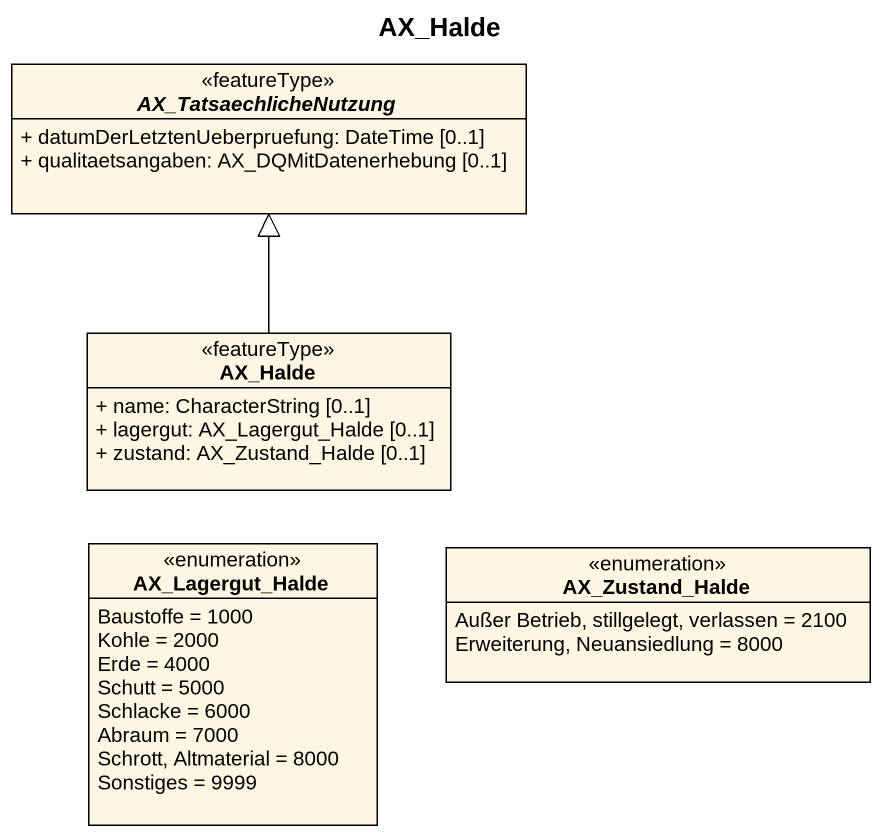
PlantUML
@startuml
title AX_Halde
hide circle
hide empty members
skinparam classAttributeIconSize 0
abstract class AX_TatsaechlicheNutzung <<featureType>> {
  + datumDerLetztenUeberpruefung: DateTime [0..1]
  + qualitaetsangaben: AX_DQMitDatenerhebung [0..1]
}
class AX_Halde <<featureType>> {
  + name: CharacterString [0..1]
  + lagergut: AX_Lagergut_Halde [0..1]
  + zustand: AX_Zustand_Halde [0..1]
}
enum AX_Lagergut_Halde {
  Baustoffe = 1000
  Kohle = 2000
  Erde = 4000
  Schutt = 5000
  Schlacke = 6000
  Abraum = 7000
  Schrott, Altmaterial = 8000
  Sonstiges = 9999
}
enum AX_Zustand_Halde {
  Außer Betrieb, stillgelegt, verlassen = 2100
  Erweiterung, Neuansiedlung = 8000
}
AX_Halde -up-|> AX_TatsaechlicheNutzung
@enduml
